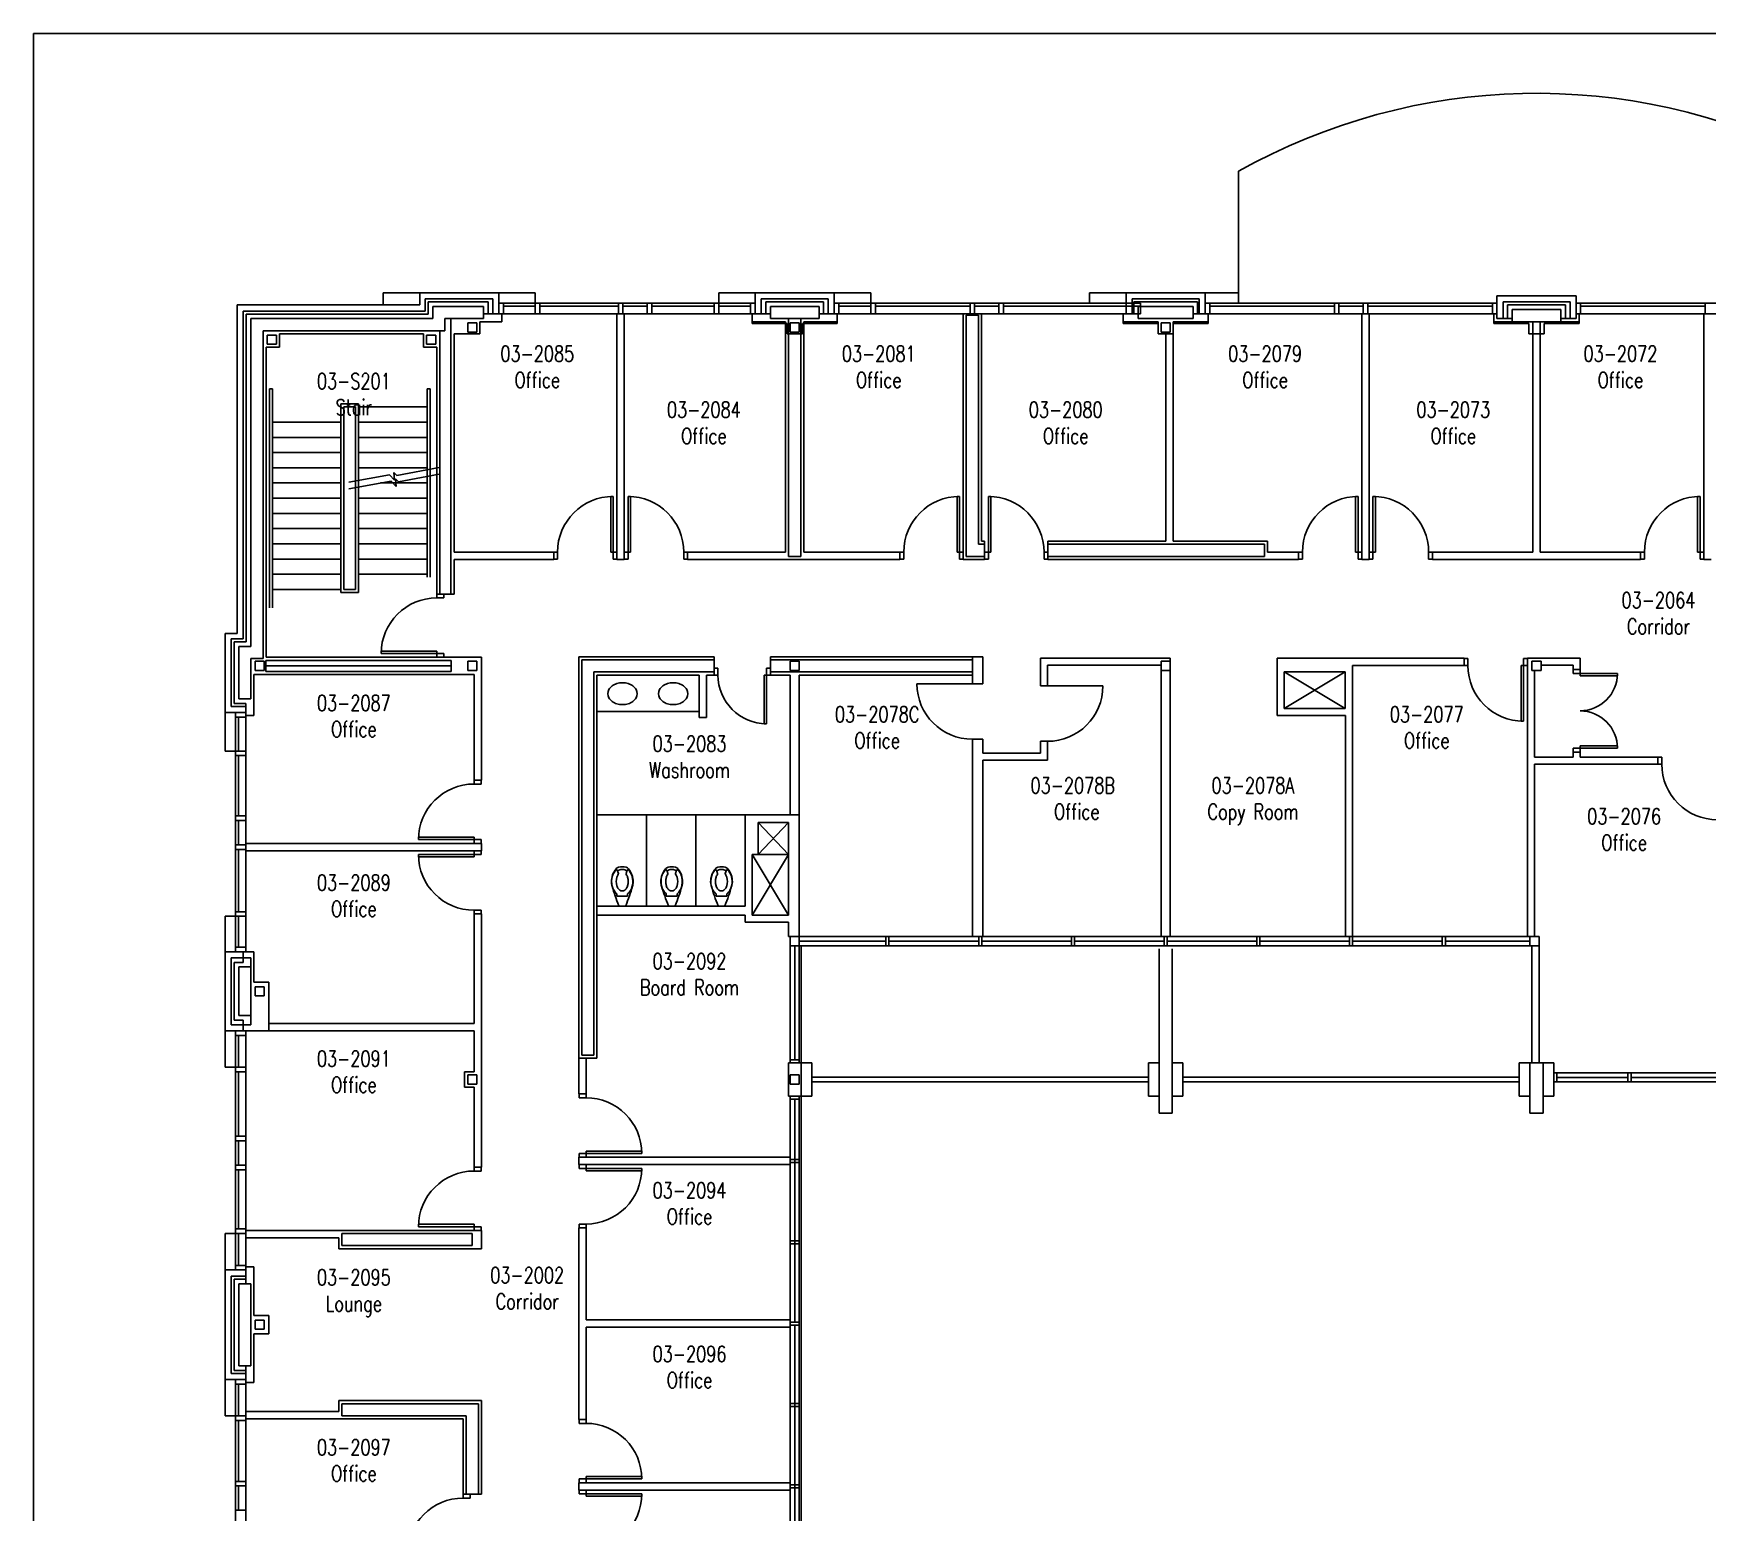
# Model space of a CAD drawing. Extents: x 11182 to 734459, y -1391328 to 152085.
# Drawn here: x 267104 to 294618, y 2922 to 27238 of the extents above; entities that cross this region are included whole.
import ezdxf
from ezdxf.enums import TextEntityAlignment as Align

# ---------------------------------------------------------------- set-up
doc = ezdxf.new("R2010")
doc.units = 0
doc.header["$LTSCALE"] = 500
doc.header["$MEASUREMENT"] = 0
doc.layers.add('0_Defpoints', color=106, linetype='CONTINUOUS', plot=False)
for name, color, linetype in [('0_room_data', 7, 'CONTINUOUS'), ('1_Wall_Exist', 251, 'CONTINUOUS'), ('3_Text', 7, 'CONTINUOUS')]:
    doc.layers.add(name, color=color, linetype=linetype)
doc.styles.add('1_200', font='simplex.shx', dxfattribs={"width": 0.75, "height": 460})

# ---------------------------------------------------------------- blocks, each defined once
blk = doc.blocks.new('room_data')
at = {"layer": '3_Text', "style": '1_200', "width": 0.75}
for tag, p in [('ROOMNUM', (0, 0)), ('ROOMUSE', (0, -575))]:
    blk.add_attdef(tag, text='', height=345, dxfattribs=at).set_placement(p, align=Align.MIDDLE_CENTER)

msp = doc.modelspace()

# ---------------------------------------------------------------- linework, layer by layer
at = {"layer": '0_Defpoints'}
msp.add_lwpolyline([(267104, 27238), (267104, -20624), (341074, -20624), (341074, 27238)], close=True, dxfattribs=at)
at = {"layer": '1_Wall_Exist'}
for p, q in [((286912, 22805), (286912, 24975)), ((275352, 22975), (272852, 22975)), ((272852, 22975), (272852, 22775)), ((273452, 22775), (273452, 22975)), ((273542, 22875), (274652, 22875)), ((273542, 22675), (273542, 22875)), ((274652, 22875), (274652, 22630)), ((274752, 22630), (274752, 22975)), ((275352, 22630), (275352, 22975)), ((280866, 22975), (278366, 22975)), ((278366, 22630), (278366, 22975)), ((278966, 22975), (278966, 22630)), ((279066, 22875), (280166, 22875)), ((279066, 22630), (279066, 22875)), ((280166, 22875), (280166, 22630)), ((280266, 22630), (280266, 22975)), ((280866, 22630), (280866, 22975)), ((286912, 22975), (284462, 22975)), ((284462, 22975), (284462, 22805)), ((285062, 22975), (285062, 22630)), ((285162, 22875), (286262, 22875)), ((285162, 22630), (285162, 22875)), ((286262, 22630), (286262, 22875)), ((286362, 22975), (286362, 22630)), ((292458, 22925), (291158, 22925)), ((291158, 22925), (291158, 22555)), ((292458, 22555), (292458, 22925)), ((270452, 17375), (270452, 22775)), ((273452, 22775), (270452, 22775)), ((270552, 17285), (270552, 22675)), ((273542, 22675), (270552, 22675)), ((270602, 17235), (270602, 22625)), ((273592, 22625), (270602, 22625)), ((273592, 22825), (274577, 22825)), ((273592, 22625), (273592, 22825)), ((273667, 22750), (274502, 22750)), ((273667, 22550), (273667, 22750)), ((274502, 22750), (274502, 22550)), ((274502, 22630), (279216, 22630)), ((274577, 22825), (274577, 22630)), ((278966, 22805), (274752, 22805)), ((274802, 22500), (274802, 22630)), ((274827, 22805), (274827, 22630)), ((274827, 22755), (275352, 22755)), ((275427, 22630), (275427, 22805)), ((275427, 22755), (276717, 22755)), ((276694, 22630), (276694, 18591)), ((276717, 22630), (276717, 22805)), ((276792, 22630), (276792, 22805)), ((276792, 22755), (277192, 22755)), ((276814, 22630), (276814, 18591)), ((277192, 22630), (277192, 22805)), ((277267, 22630), (277267, 22805)), ((277267, 22755), (278291, 22755)), ((278291, 22630), (278291, 22805)), ((278366, 22755), (278891, 22755)), ((278891, 22805), (278891, 22630)), ((278916, 22630), (278916, 22470)), ((279141, 22825), (280091, 22825)), ((279141, 22630), (279141, 22825)), ((279216, 22750), (280016, 22750)), ((279216, 22550), (279216, 22750)), ((280016, 22750), (280016, 22550)), ((280016, 22630), (285298, 22630)), ((280091, 22825), (280091, 22630)), ((285298, 22805), (280266, 22805)), ((280316, 22470), (280316, 22630)), ((280341, 22805), (280341, 22630)), ((280341, 22755), (280866, 22755)), ((280941, 22630), (280941, 22805)), ((280941, 22755), (282497, 22755)), ((282385, 18591), (282385, 22630)), ((282435, 18641), (282435, 22605)), ((282435, 22605), (282635, 22605)), ((282497, 22630), (282497, 22805)), ((282572, 22630), (282572, 22805)), ((282572, 22755), (282972, 22755)), ((282635, 18841), (282635, 22605)), ((282685, 18891), (282685, 22630)), ((282972, 22630), (282972, 22805)), ((283047, 22630), (283047, 22805)), ((283047, 22755), (285298, 22755)), ((285012, 22630), (285012, 22470)), ((285187, 22825), (286237, 22825)), ((285187, 22630), (285187, 22825)), ((285262, 22750), (286162, 22750)), ((285262, 22550), (285262, 22750)), ((285298, 22630), (285298, 22805)), ((286162, 22550), (286162, 22750)), ((291158, 22630), (286162, 22630)), ((286237, 22630), (286237, 22825)), ((291158, 22805), (286362, 22805)), ((286412, 22470), (286412, 22630)), ((286437, 22805), (286437, 22630)), ((286437, 22755), (288485, 22755)), ((288485, 22630), (288485, 22805)), ((288560, 22630), (288560, 22805)), ((288560, 22755), (288960, 22755)), ((288937, 18591), (288937, 22630)), ((288960, 22630), (288960, 22805)), ((289035, 22630), (289035, 22805)), ((289035, 22755), (291083, 22755)), ((289057, 18591), (289057, 22630)), ((291083, 22630), (291083, 22805)), ((291108, 22630), (291108, 22470)), ((291258, 22825), (292358, 22825)), ((291258, 22555), (291258, 22825)), ((291333, 22775), (292283, 22775)), ((291333, 22555), (291333, 22775)), ((291408, 22700), (292208, 22700)), ((291408, 22500), (291408, 22700)), ((292208, 22700), (292208, 22500)), ((292283, 22775), (292283, 22555)), ((292358, 22825), (292358, 22555)), ((297254, 22805), (292458, 22805)), ((297254, 22630), (292458, 22630)), ((292508, 22470), (292508, 22630)), ((292533, 22805), (292533, 22630)), ((292533, 22755), (294581, 22755)), ((294558, 18591), (294558, 22630)), ((294581, 22630), (294581, 22805)), ((270677, 17160), (270677, 22550)), ((273667, 22550), (270677, 22550)), ((270877, 16960), (270877, 22350)), ((273867, 22350), (270877, 22350)), ((271147, 22300), (273515, 22300)), ((271147, 22080), (271147, 22300)), ((273515, 22300), (273515, 22080)), ((273784, 22350), (273784, 18022)), ((273867, 22350), (273867, 22550)), ((273867, 22550), (274502, 22550)), ((273966, 22550), (273966, 18022)), ((274441, 22301), (274016, 22301)), ((274016, 22301), (274016, 18711)), ((274391, 22480), (274241, 22480)), ((274241, 22480), (274241, 22330)), ((274241, 22330), (274391, 22330)), ((274391, 22330), (274391, 22480)), ((274441, 22500), (274441, 22301)), ((274441, 22500), (274802, 22500)), ((278916, 22500), (279466, 22500)), ((278916, 22470), (279491, 22470)), ((279216, 22550), (280016, 22550)), ((279466, 18711), (279466, 22500)), ((279491, 22470), (279491, 22301)), ((279491, 22301), (279741, 22301)), ((279516, 18641), (279516, 22550)), ((279691, 22480), (279541, 22480)), ((279541, 22480), (279541, 22330)), ((279541, 22330), (279691, 22330)), ((279691, 22330), (279691, 22480)), ((279716, 18641), (279716, 22550)), ((279741, 22301), (279741, 22470)), ((279741, 22470), (280316, 22470)), ((279766, 18711), (279766, 22500)), ((279766, 22500), (280316, 22500)), ((285012, 22500), (285587, 22500)), ((285012, 22470), (285587, 22470)), ((285262, 22550), (286162, 22550)), ((285587, 22500), (285587, 22301)), ((285587, 22301), (285837, 22301)), ((285787, 22480), (285637, 22480)), ((285637, 22480), (285637, 22330)), ((285637, 22330), (285787, 22330)), ((285717, 18891), (285717, 22301)), ((285787, 22330), (285787, 22480)), ((285837, 18891), (285837, 22500)), ((285837, 22500), (286412, 22500)), ((285837, 22470), (286412, 22470)), ((291108, 22500), (292508, 22500)), ((291108, 22470), (291683, 22470)), ((291158, 22555), (291408, 22555)), ((291683, 22470), (291683, 22301)), ((291683, 22301), (291933, 22301)), ((291748, 18711), (291748, 22500)), ((291868, 18711), (291868, 22500)), ((291933, 22301), (291933, 22470)), ((291933, 22470), (292508, 22470)), ((292208, 22555), (292458, 22555)), ((270927, 16982), (270927, 22080)), ((271147, 22080), (270927, 22080)), ((271097, 22280), (270947, 22280)), ((270947, 22130), (270947, 22280)), ((271097, 22130), (270947, 22130)), ((271097, 22130), (271097, 22280)), ((273734, 22080), (273515, 22080)), ((273715, 22280), (273565, 22280)), ((273565, 22130), (273565, 22280)), ((273715, 22130), (273565, 22130)), ((273715, 22130), (273715, 22280)), ((273734, 17959), (273734, 22080)), ((270981, 17798), (270981, 21398)), ((271031, 21398), (270981, 21398)), ((271031, 17798), (271031, 21398)), ((273574, 18298), (273574, 21398)), ((273574, 21398), (273624, 21398)), ((273624, 18298), (273624, 21398)), ((272156, 18048), (272156, 21148)), ((272448, 21148), (272156, 21148)), ((272206, 18098), (272206, 21098)), ((272398, 21098), (272206, 21098)), ((272398, 18098), (272398, 21098)), ((272448, 18048), (272448, 21148)), ((272448, 21098), (273574, 21098)), ((272156, 20848), (271031, 20848)), ((272448, 20848), (273574, 20848)), ((272156, 20598), (271031, 20598)), ((272448, 20598), (273574, 20598)), ((272156, 20348), (271031, 20348)), ((272156, 20098), (271031, 20098)), ((273574, 20348), (272448, 20348)), ((273574, 20098), (272448, 20098)), ((273771, 20100), (273076, 19971)), ((272156, 19848), (271031, 19848)), ((272954, 19984), (272288, 19860)), ((272982, 19880), (272288, 19751)), ((273574, 19848), (272810, 19848)), ((272954, 19984), (273038, 19893)), ((272982, 19880), (273066, 19789)), ((273038, 19893), (273026, 20023)), ((273026, 20023), (273076, 19971)), ((273054, 19919), (273104, 19867)), ((273066, 19789), (273054, 19919)), ((273771, 19991), (273104, 19867)), ((272156, 19598), (271031, 19598)), ((273574, 19598), (272448, 19598)), ((276592, 19626), (276592, 18711)), ((276632, 19626), (276592, 19626)), ((276632, 19626), (276632, 18596)), ((276877, 19626), (276917, 19626)), ((276877, 19626), (276877, 18596)), ((276917, 19626), (276917, 18711)), ((282283, 19626), (282283, 18711)), ((282323, 19626), (282283, 19626)), ((282323, 19626), (282323, 18596)), ((282798, 19626), (282838, 19626)), ((282798, 19626), (282798, 18596)), ((282838, 19626), (282838, 18711)), ((288835, 19626), (288835, 18711)), ((288875, 19626), (288835, 19626)), ((288875, 19626), (288875, 18596)), ((289120, 19626), (289160, 19626)), ((289120, 19626), (289120, 18596)), ((289160, 19626), (289160, 18711)), ((294456, 19626), (294456, 18711)), ((294496, 19626), (294456, 19626)), ((294496, 19626), (294496, 18596)), ((272156, 19348), (271031, 19348)), ((273574, 19348), (272448, 19348)), ((272156, 19098), (271031, 19098)), ((273574, 19098), (272448, 19098)), ((272156, 18848), (271031, 18848)), ((273574, 18848), (272448, 18848)), ((275717, 18711), (274016, 18711)), ((275654, 18711), (275654, 18596)), ((275717, 18596), (275717, 18711)), ((276592, 18711), (276694, 18711)), ((276814, 18711), (276917, 18711)), ((277792, 18711), (279466, 18711)), ((277792, 18596), (277792, 18711)), ((277854, 18711), (277854, 18591)), ((281408, 18711), (279766, 18711)), ((281345, 18711), (281345, 18591)), ((281408, 18596), (281408, 18711)), ((282283, 18711), (282385, 18711)), ((282735, 18841), (282635, 18841)), ((282735, 18891), (282685, 18891)), ((282735, 18891), (282735, 18591)), ((282735, 18711), (282838, 18711)), ((283713, 18711), (283775, 18711)), ((283713, 18596), (283713, 18711)), ((285717, 18891), (283775, 18891)), ((283775, 18891), (283775, 18591)), ((287335, 18841), (283775, 18841)), ((287385, 18891), (285837, 18891)), ((287335, 18841), (287335, 18641)), ((287385, 18891), (287385, 18711)), ((287960, 18711), (287385, 18711)), ((287897, 18711), (287897, 18591)), ((287960, 18596), (287960, 18711)), ((288835, 18711), (288937, 18711)), ((289057, 18711), (289160, 18711)), ((290035, 18711), (291748, 18711)), ((290035, 18596), (290035, 18711)), ((290097, 18711), (290097, 18591)), ((293581, 18711), (291868, 18711)), ((293518, 18711), (293518, 18591)), ((293581, 18596), (293581, 18711)), ((294456, 18711), (294558, 18711)), ((272156, 18598), (271031, 18598)), ((273574, 18598), (272448, 18598)), ((275654, 18591), (274016, 18591)), ((274016, 18591), (274016, 18022)), ((275654, 18596), (275717, 18596)), ((276632, 18596), (276694, 18596)), ((276814, 18591), (276694, 18591)), ((276877, 18596), (276814, 18596)), ((277854, 18596), (277792, 18596)), ((281345, 18591), (277854, 18591)), ((279716, 18641), (279516, 18641)), ((281345, 18596), (281408, 18596)), ((282323, 18596), (282385, 18596)), ((282735, 18591), (282385, 18591)), ((282735, 18641), (282435, 18641)), ((282798, 18596), (282735, 18596)), ((283775, 18596), (283713, 18596)), ((287335, 18641), (283775, 18641)), ((287897, 18591), (283775, 18591)), ((287897, 18596), (287960, 18596)), ((288875, 18596), (288937, 18596)), ((289057, 18591), (288937, 18591)), ((289120, 18596), (289057, 18596)), ((290097, 18596), (290035, 18596)), ((293518, 18591), (290097, 18591)), ((293518, 18596), (293581, 18596)), ((294496, 18596), (294558, 18596)), ((294678, 18591), (294558, 18591)), ((272156, 18348), (271031, 18348)), ((273574, 18348), (272448, 18348)), ((272156, 18098), (271031, 18098)), ((272448, 18048), (272156, 18048)), ((272398, 18098), (272206, 18098)), ((274016, 18022), (273734, 18022)), ((273849, 17959), (273734, 17959)), ((273849, 18022), (273849, 17959)), ((270252, 17375), (270252, 15441)), ((270252, 17375), (270452, 17375)), ((270352, 17285), (270352, 16175)), ((270352, 17285), (270552, 17285)), ((270402, 17235), (270402, 16225)), ((270402, 17235), (270602, 17235)), ((270477, 17160), (270477, 16300)), ((270477, 17160), (270677, 17160)), ((272819, 17044), (272819, 17084)), ((272819, 17084), (273734, 17084)), ((273734, 16982), (273734, 17084)), ((270677, 16960), (270677, 16300)), ((270677, 16960), (270877, 16960)), ((270747, 16766), (270747, 16916)), ((270897, 16916), (270747, 16916)), ((270897, 16766), (270897, 16916)), ((270897, 16841), (273967, 16841)), ((270921, 16932), (270921, 16750)), ((270921, 16932), (273967, 16932)), ((270927, 16982), (274466, 16982)), ((273849, 17044), (272819, 17044)), ((273849, 17044), (273849, 16982)), ((273967, 16932), (273967, 16750)), ((274391, 16916), (274241, 16916)), ((274241, 16766), (274241, 16916)), ((274391, 16766), (274391, 16916)), ((274466, 14962), (274466, 16982)), ((276066, 9803), (276066, 16991)), ((278291, 16991), (276066, 16991)), ((276116, 10441), (276116, 16941)), ((278291, 16941), (276116, 16941)), ((278291, 16991), (278291, 16691)), ((278353, 16806), (278291, 16806)), ((278353, 16691), (278353, 16806)), ((279153, 16806), (279153, 15891)), ((279216, 16806), (279153, 16806)), ((279216, 16991), (279216, 16691)), ((282705, 16991), (279216, 16991)), ((282535, 16941), (279216, 16941)), ((279691, 16916), (279541, 16916)), ((279541, 16766), (279541, 16916)), ((279691, 16766), (279691, 16916)), ((282535, 16991), (282535, 16546)), ((282705, 16546), (282705, 16991)), ((285787, 16966), (283655, 16966)), ((283655, 16966), (283655, 16511)), ((285637, 16851), (283770, 16851)), ((283770, 16851), (283770, 16511)), ((285787, 16916), (285637, 16916)), ((285637, 16916), (285637, 12391)), ((285787, 16966), (285787, 12391)), ((287545, 16966), (290618, 16966)), ((287545, 16966), (287545, 16026)), ((288785, 12241), (288785, 16846)), ((288785, 16846), (290680, 16846)), ((290618, 16846), (290618, 16966)), ((290618, 16961), (290680, 16961)), ((290680, 16961), (290680, 16846)), ((291555, 16846), (291658, 16846)), ((291555, 15931), (291555, 16846)), ((291595, 16961), (291595, 15931)), ((291595, 16961), (291658, 16961)), ((291658, 16966), (291658, 12391)), ((292523, 16966), (291658, 16966)), ((291883, 16916), (291733, 16916)), ((291733, 16916), (291733, 16766)), ((291883, 16916), (291883, 16766)), ((292408, 16851), (291883, 16851)), ((292408, 16717), (292408, 16851)), ((292523, 16677), (292523, 16966)), ((274346, 16700), (270727, 16700)), ((270727, 16700), (270727, 16025)), ((270897, 16766), (270747, 16766)), ((273967, 16750), (270921, 16750)), ((274391, 16766), (274241, 16766)), ((274346, 14899), (274346, 16700)), ((276316, 10441), (276316, 16741)), ((278291, 16741), (276316, 16741)), ((276366, 16691), (276366, 10391)), ((278046, 16691), (276366, 16691)), ((278046, 15991), (278046, 16691)), ((278166, 15991), (278166, 16691)), ((278353, 16691), (278166, 16691)), ((279113, 16691), (279541, 16691)), ((279113, 15891), (279113, 16691)), ((282535, 16741), (279216, 16741)), ((279691, 16766), (279541, 16766)), ((279541, 16691), (279541, 14391)), ((279691, 10316), (279691, 16691)), ((282535, 16691), (279691, 16691)), ((282705, 16546), (281625, 16546)), ((284680, 16511), (283655, 16511)), ((285787, 16766), (285637, 16766)), ((287660, 16741), (288660, 16141)), ((287660, 16141), (288660, 16741)), ((287660, 16141), (287660, 16741)), ((288660, 16741), (287660, 16741)), ((288660, 16741), (288660, 16141)), ((291883, 16766), (291733, 16766)), ((291773, 15341), (291773, 16766)), ((292408, 16779), (292523, 16779)), ((293138, 16717), (292408, 16717)), ((293138, 16677), (292523, 16677)), ((293138, 16717), (293138, 16677)), ((270677, 16300), (270477, 16300)), ((270597, 16075), (270252, 16075)), ((270597, 16175), (270352, 16175)), ((270597, 16225), (270402, 16225)), ((270422, 16075), (270422, 12142)), ((270422, 16000), (270597, 16000)), ((270472, 16000), (270472, 15441)), ((270597, 16225), (270597, 12142)), ((270727, 16025), (270597, 16025)), ((276366, 16091), (278046, 16091)), ((278166, 15991), (278046, 15991)), ((287545, 16026), (288670, 16026)), ((288660, 16141), (287660, 16141)), ((288670, 12391), (288670, 16026)), ((279113, 15891), (279153, 15891)), ((291595, 15931), (291555, 15931)), ((270597, 15441), (270252, 15441)), ((282535, 15636), (282535, 12391)), ((282535, 15636), (282705, 15636)), ((282705, 15406), (282705, 15636)), ((283770, 15601), (283655, 15601)), ((283655, 15601), (283655, 15406)), ((283770, 15601), (283770, 15291)), ((292408, 15341), (292408, 15487)), ((293138, 15487), (292408, 15487)), ((292408, 15424), (292523, 15424)), ((293138, 15527), (292523, 15527)), ((292523, 15341), (292523, 15527)), ((293138, 15487), (293138, 15527)), ((270597, 15366), (270422, 15366)), ((270472, 15366), (270472, 14374)), ((283655, 15406), (282705, 15406)), ((283770, 15291), (282705, 15291)), ((282705, 15291), (282705, 12391)), ((291773, 15341), (292408, 15341)), ((291773, 15226), (293866, 15226)), ((291773, 12391), (291773, 15226)), ((292523, 15341), (293866, 15341)), ((293804, 15226), (293804, 15341)), ((293866, 15341), (293866, 15226)), ((274346, 14962), (274466, 14962)), ((274461, 14899), (274346, 14899)), ((274461, 14962), (274461, 14899)), ((270597, 14374), (270422, 14374)), ((276366, 14391), (279691, 14391)), ((277179, 12891), (277179, 14391)), ((277990, 12891), (277990, 14391)), ((278801, 12891), (278801, 14391)), ((270597, 14299), (270422, 14299)), ((270472, 14299), (270472, 13899)), ((279516, 14266), (279016, 13741)), ((279016, 14266), (279516, 13741)), ((279016, 13741), (279016, 14266)), ((279516, 14266), (279016, 14266)), ((279516, 14266), (279516, 12741)), ((270597, 13899), (270422, 13899)), ((270597, 13824), (270422, 13824)), ((270472, 13824), (270472, 12799)), ((270597, 13922), (274466, 13922)), ((270597, 13802), (274466, 13802)), ((273431, 13984), (273431, 14024)), ((273431, 14024), (274346, 14024)), ((274461, 13984), (273431, 13984)), ((274346, 13922), (274346, 14024)), ((274346, 13699), (274346, 13802)), ((274461, 13984), (274461, 13922)), ((274461, 13739), (274461, 13802)), ((274466, 13802), (274466, 13922)), ((274461, 13739), (273431, 13739)), ((273431, 13739), (273431, 13699)), ((273431, 13699), (274346, 13699)), ((276862, 13482, -51), (276843, 13426, -51)), ((276883, 13487, -51), (276891, 13480, -51)), ((277675, 13482, -51), (277656, 13426, -51)), ((277696, 13487, -51), (277704, 13480, -51)), ((278493, 13482, -51), (278474, 13426, -51)), ((278514, 13487, -51), (278522, 13480, -51)), ((278916, 12741), (278916, 13741)), ((278916, 12741), (279516, 13741)), ((278916, 13741), (279516, 12741)), ((278916, 13741), (279516, 13741)), ((276718, 13426, -51), (276699, 13482, -51)), ((277531, 13426, -51), (277512, 13482, -51)), ((278348, 13426, -51), (278330, 13482, -51)), ((276692, 13095, -51), (276692, 13055, -51)), ((276692, 13055, -51), (276869, 13055, -51)), ((276869, 13055, -51), (276869, 13095, -51)), ((277505, 13095, -51), (277505, 13055, -51)), ((277505, 13055, -51), (277682, 13055, -51)), ((277682, 13055, -51), (277682, 13095, -51)), ((278322, 13095, -51), (278322, 13055, -51)), ((278322, 13055, -51), (278500, 13055, -51)), ((278500, 13055, -51), (278500, 13095, -51)), ((270252, 12724), (270252, 10242)), ((270597, 12724), (270252, 12724)), ((270597, 12799), (270422, 12799)), ((270472, 12724), (270472, 12217)), ((274346, 10962), (274346, 12824)), ((274461, 12824), (274346, 12824)), ((274346, 12762), (274466, 12762)), ((274461, 12762), (274461, 12824)), ((274466, 8599), (274466, 12762)), ((278801, 12891), (276366, 12891)), ((276366, 12741), (278801, 12741)), ((276737, 12891), (276826, 12891)), ((277550, 12891), (277639, 12891)), ((278368, 12891), (278457, 12891)), ((278801, 12626), (278801, 12741)), ((279516, 12741), (278916, 12741)), ((279516, 12626), (278801, 12626)), ((279516, 12626), (279516, 12391)), ((279516, 12391), (282688, 12391)), ((279541, 10316), (279541, 12391)), ((281115, 12241), (281115, 12391)), ((281165, 12241), (281165, 12391)), ((282639, 12241), (282639, 12391)), ((282689, 12391), (288784, 12391)), ((282689, 12241), (282689, 12391)), ((284163, 12241), (284163, 12391)), ((284213, 12241), (284213, 12391)), ((285687, 12241), (285687, 12391)), ((285737, 12241), (285737, 12391)), ((287211, 12241), (287211, 12391)), ((287261, 12241), (287261, 12391)), ((288735, 12241), (288735, 12391)), ((288785, 12391), (291850, 12391)), ((290259, 12241), (290259, 12391)), ((290309, 12241), (290309, 12391)), ((291700, 12241), (291700, 12391)), ((291850, 12391), (291850, 10316)), ((270727, 12142), (270252, 12142)), ((270422, 12217), (270597, 12217)), ((270552, 11967), (270552, 12142)), ((270727, 12142), (270727, 11642)), ((279541, 12241), (291850, 12241)), ((279616, 10366), (279616, 12241)), ((279691, 12316), (281115, 12316)), ((279723, 12241), (279723, -187)), ((281165, 12316), (282639, 12316)), ((282689, 12316), (284163, 12316)), ((284213, 12316), (285687, 12316)), ((285604, 9489), (285604, 12187)), ((285737, 12316), (287211, 12316)), ((285819, 12187), (285819, 9489)), ((287261, 12316), (288735, 12316)), ((288785, 12316), (290259, 12316)), ((290309, 12316), (291700, 12316)), ((291730, 12241), (291730, 10316)), ((270352, 10942), (270352, 12042)), ((270352, 12042), (270677, 12042)), ((270402, 11017), (270402, 11967)), ((270402, 11967), (270552, 11967)), ((270477, 11092), (270477, 11892)), ((270477, 11892), (270677, 11892)), ((270677, 12042), (270677, 10942)), ((270727, 11642), (270972, 11642)), ((270897, 11567), (270747, 11567)), ((270747, 11567), (270747, 11417)), ((270897, 11417), (270897, 11567)), ((270972, 11642), (270972, 10842)), ((270747, 11417), (270897, 11417)), ((270552, 11017), (270402, 11017)), ((270677, 11092), (270477, 11092)), ((270552, 10842), (270552, 11017)), ((270252, 10842), (274346, 10842)), ((270677, 10942), (270352, 10942)), ((270422, 10842), (270422, 6909)), ((270422, 10767), (270597, 10767)), ((270472, 10242), (270472, 10767)), ((270597, 10842), (270597, 6684)), ((274346, 10962), (270972, 10962)), ((274346, 10166), (274346, 10842)), ((270597, 10242), (270252, 10242)), ((276366, 10391), (276066, 10391)), ((276316, 10441), (276116, 10441)), ((276186, 9740), (276186, 10391)), ((279516, 9766), (279516, 10316)), ((279898, 10316), (279516, 10316)), ((279691, 10366), (279541, 10366)), ((279898, 9766), (279898, 10316)), ((285604, 10316), (285429, 10316)), ((285429, 10316), (285429, 9766)), ((285994, 10316), (285819, 10316)), ((285994, 9766), (285994, 10316)), ((292090, 10316), (291525, 10316)), ((291525, 10316), (291525, 9766)), ((291700, 9489), (291700, 10316)), ((291915, 10316), (291915, 9489)), ((292090, 9766), (292090, 10316)), ((270597, 10167), (270422, 10167)), ((270472, 9108), (270472, 10167)), ((274191, 9916), (274191, 10166)), ((274346, 10166), (274191, 10166)), ((274346, 9916), (274191, 9916)), ((274241, 9966), (274241, 10116)), ((274391, 10116), (274241, 10116)), ((274391, 9966), (274241, 9966)), ((274346, 8536), (274346, 9916)), ((274391, 9966), (274391, 10116)), ((279541, 9966), (279541, 10116)), ((279691, 10116), (279541, 10116)), ((279691, 9966), (279541, 9966)), ((279691, 9966), (279691, 10116)), ((279898, 10081), (285429, 10081)), ((279898, 10001), (285429, 10001)), ((285994, 10081), (291525, 10081)), ((285994, 10001), (291525, 10001)), ((292090, 10151), (293307, 10151)), ((292090, 10001), (293307, 10001)), ((292140, 10001), (292140, 10151)), ((292140, 10076), (293307, 10076)), ((293311, 10151), (294880, 10151)), ((293311, 10001), (293311, 10151)), ((293311, 10001), (297625, 10001)), ((293357, 10076), (294831, 10076)), ((293361, 10001), (293361, 10151)), ((276066, 9803), (276186, 9803)), ((276071, 9803), (276071, 9740)), ((276071, 9740), (276186, 9740)), ((279898, 9766), (279516, 9766)), ((279541, 9766), (279541, 2288)), ((279691, 9716), (279541, 9716)), ((279616, 9716), (279616, 6052)), ((279691, 9766), (279691, 2288)), ((285429, 9766), (285604, 9766)), ((285819, 9766), (285994, 9766)), ((291525, 9766), (291700, 9766)), ((291915, 9766), (292090, 9766)), ((285819, 9489), (285604, 9489)), ((291915, 9489), (291700, 9489)), ((270597, 9108), (270422, 9108)), ((270597, 9033), (270422, 9033)), ((270472, 8633), (270472, 9033)), ((277101, 8825), (276071, 8825)), ((276071, 8825), (276071, 8763)), ((277101, 8865), (276186, 8865)), ((276186, 8763), (276186, 8865)), ((277101, 8825), (277101, 8865)), ((270597, 8633), (270422, 8633)), ((270597, 8558), (270422, 8558)), ((270472, 7601), (270472, 8558)), ((274466, 8599), (274346, 8599)), ((274461, 8536), (274346, 8536)), ((274461, 8599), (274461, 8536)), ((276066, 8763), (279541, 8763)), ((276066, 8643), (276066, 8763)), ((276066, 8643), (279541, 8643)), ((276071, 8580), (276071, 8643)), ((277101, 8580), (276071, 8580)), ((276186, 8540), (276186, 8643)), ((277101, 8540), (276186, 8540)), ((277101, 8580), (277101, 8540)), ((279691, 8728), (279541, 8728)), ((279691, 8678), (279541, 8678)), ((270252, 4509), (270252, 7509)), ((270597, 7509), (270252, 7509)), ((270597, 7584), (270422, 7584)), ((270472, 6984), (270472, 7509)), ((274466, 7559), (270597, 7559)), ((270597, 7439), (272122, 7439)), ((272122, 7439), (272122, 7259)), ((274316, 7509), (272172, 7509)), ((272172, 7309), (272172, 7509)), ((273431, 7621), (273431, 7661)), ((273431, 7661), (274346, 7661)), ((274461, 7621), (273431, 7621)), ((274316, 7309), (274316, 7509)), ((274346, 7559), (274346, 7661)), ((274461, 7621), (274461, 7559)), ((274466, 7259), (274466, 7559)), ((276066, 4451), (276066, 7603)), ((276186, 7603), (276066, 7603)), ((276071, 7603), (276071, 7665)), ((276071, 7665), (276186, 7665)), ((276186, 6087), (276186, 7665)), ((274466, 7259), (272122, 7259)), ((274316, 7309), (272172, 7309)), ((279691, 7390), (279541, 7390)), ((279691, 7340), (279541, 7340)), ((270597, 6909), (270252, 6909)), ((270422, 6984), (270597, 6984)), ((270727, 6959), (270597, 6959)), ((270727, 6959), (270727, 6159)), ((270352, 6809), (270352, 5209)), ((270597, 6809), (270352, 6809)), ((270402, 6759), (270402, 5259)), ((270597, 6759), (270402, 6759)), ((270477, 6684), (270477, 5334)), ((270677, 6684), (270477, 6684)), ((270677, 6684), (270677, 5334)), ((270727, 6159), (270972, 6159)), ((270897, 6084), (270747, 6084)), ((270747, 5934), (270747, 6084)), ((270897, 5934), (270897, 6084)), ((270972, 5859), (270972, 6159)), ((276186, 6087), (279541, 6087)), ((270727, 5859), (270727, 5059)), ((270972, 5859), (270727, 5859)), ((270897, 5934), (270747, 5934)), ((276186, 5967), (279541, 5967)), ((276186, 4388), (276186, 5967)), ((279691, 6052), (279541, 6052)), ((279691, 6002), (279541, 6002)), ((279616, 6002), (279616, 2338)), ((270597, 5259), (270402, 5259)), ((270677, 5334), (270477, 5334)), ((270597, 1176), (270597, 5334)), ((270597, 5109), (270252, 5109)), ((270597, 5209), (270352, 5209)), ((270422, 5109), (270422, 1176)), ((270422, 5034), (270597, 5034)), ((270472, 5034), (270472, 4509)), ((270727, 5059), (270597, 5059)), ((272122, 4761), (274466, 4761)), ((272122, 4761), (272122, 4581)), ((274416, 4711), (272172, 4711)), ((272172, 4711), (272172, 4511)), ((274416, 3222), (274416, 4711)), ((274466, 3222), (274466, 4761)), ((279691, 4714), (279541, 4714)), ((270597, 4509), (270252, 4509)), ((270597, 4434), (270422, 4434)), ((270472, 4434), (270472, 3434)), ((272122, 4581), (270597, 4581)), ((274166, 4461), (270597, 4461)), ((274216, 4511), (272172, 4511)), ((274166, 3159), (274166, 4461)), ((274216, 3222), (274216, 4511)), ((276066, 4451), (276186, 4451)), ((276071, 4451), (276071, 4388)), ((279691, 4664), (279541, 4664)), ((276071, 4388), (276186, 4388)), ((270597, 3434), (270422, 3434)), ((270597, 3359), (270422, 3359)), ((270472, 3359), (270472, 2959)), ((276066, 3411), (279541, 3411)), ((276066, 3291), (276066, 3411)), ((277101, 3473), (276071, 3473)), ((276071, 3473), (276071, 3411)), ((277101, 3513), (276186, 3513)), ((276186, 3411), (276186, 3513)), ((277101, 3473), (277101, 3513)), ((279691, 3376), (279541, 3376)), ((279691, 3326), (279541, 3326)), ((274166, 3222), (274466, 3222)), ((274281, 3159), (274166, 3159)), ((274281, 3222), (274281, 3159)), ((276066, 3291), (279541, 3291)), ((276071, 3228), (276071, 3291)), ((277101, 3228), (276071, 3228)), ((276186, 3188), (276186, 3291)), ((277101, 3188), (276186, 3188)), ((277101, 3228), (277101, 3188)), ((270597, 2959), (270422, 2959))]:
    msp.add_line(p, q, dxfattribs=at)
for centre, radius, start, end in [((291808, 16255), 10000, 63.3227, 119.3143), ((276632, 18711), 915, 90, 180), ((276877, 18711), 915, 0, 90), ((282323, 18711), 915, 90, 180), ((282798, 18711), 915, 0, 90), ((288875, 18711), 915, 90, 180), ((289120, 18711), 915, 0, 90), ((294496, 18711), 915, 90, 180), ((273734, 17044), 915, 90, 180), ((291595, 16846), 915, 180, 270), ((276732, 16357), 193, 126.9456, 151.1555), ((276764, 16314), 246, 107.3026, 126.9456), ((276785, 16247), 317, 72.6974, 107.3026), ((276806, 16314), 246, 53.0544, 72.6974), ((276838, 16357), 193, 28.8445, 53.0544), ((277565, 16357), 193, 126.9456, 151.1555), ((277597, 16314), 246, 107.3026, 126.9456), ((277618, 16247), 317, 72.6974, 107.3026), ((277639, 16314), 246, 53.0544, 72.6974), ((277671, 16357), 193, 28.8445, 53.0544), ((279153, 16691), 800, 180, 270), ((282535, 16546), 910, 180, 270), ((283770, 16511), 910, 270, 0), ((292523, 16717), 615, 270, 0), ((276682, 16384), 137, 151.1555, 208.8445), ((276732, 16411), 193, 208.8445, 233.0544), ((276764, 16453), 246, 233.0544, 252.6974), ((276806, 16453), 246, 287.3026, 306.9456), ((276838, 16411), 193, 306.9456, 331.1555), ((276887, 16384), 137, 331.1555, 28.8445), ((277515, 16384), 137, 151.1555, 208.8445), ((277565, 16411), 193, 208.8445, 233.0544), ((277597, 16453), 246, 233.0544, 252.6974), ((277639, 16453), 246, 287.3026, 306.9456), ((277671, 16411), 193, 306.9456, 331.1555), ((277720, 16384), 137, 331.1555, 28.8445), ((276785, 16521), 317, 252.6974, 287.3026), ((277618, 16521), 317, 252.6974, 287.3026), ((292523, 15487), 615, 0, 90), ((294781, 15226), 915, 180, 270), ((274346, 13984), 915, 90, 180), ((274346, 13739), 915, 180, 270), ((276949, 13288, -51), 346, 141.0384, 179.714), ((276808, 13350, -51), 189, 133.4258, 143.3275), ((276687, 13478, -51), 12.7, 18.2438, 133.4259), ((276740, 13457, -51), 76.2, 104.5472, 141.0384), ((276766, 13416, -51), 76.8, 98.0949, 142.0098), ((276781, 13298, -51), 240, 75.0233, 104.5472), ((276781, 13298, -51), 196, 81.9051, 97.6314), ((276798, 13416, -51), 76.8, 39.952, 81.9051), ((276823, 13456, -51), 76.8, 38.8538, 75.0233), ((276874, 13478, -51), 12.7, 44.3279, 161.7562), ((276614, 13288, -51), 346, 0.3276, 38.8538), ((277762, 13288, -51), 346, 141.0384, 179.714), ((277621, 13350, -51), 189, 133.4258, 143.3275), ((277500, 13478, -51), 12.7, 18.2438, 133.4259), ((277553, 13457, -51), 76.2, 104.5472, 141.0384), ((277579, 13416, -51), 76.8, 98.0949, 142.0098), ((277594, 13298, -51), 240, 75.0233, 104.5472), ((277594, 13298, -51), 196, 81.9051, 97.6314), ((277611, 13416, -51), 76.8, 39.952, 81.9051), ((277636, 13456, -51), 76.8, 38.8538, 75.0233), ((277687, 13478, -51), 12.7, 44.3279, 161.7562), ((277427, 13288, -51), 346, 0.3276, 38.8538), ((278580, 13288, -51), 346, 141.0384, 179.714), ((278439, 13350, -51), 189, 133.4258, 143.3275), ((278318, 13478, -51), 12.7, 18.2438, 133.4259), ((278370, 13457, -51), 76.2, 104.5472, 141.0384), ((278396, 13416, -51), 76.8, 98.0949, 142.0098), ((278412, 13298, -51), 240, 75.0233, 104.5472), ((278412, 13298, -51), 196, 81.9051, 97.6314), ((278428, 13416, -51), 76.8, 39.952, 81.9051), ((278454, 13456, -51), 76.8, 38.8538, 75.0233), ((278505, 13478, -51), 12.7, 44.3279, 161.7562), ((278245, 13288, -51), 346, 0.3276, 38.8538), ((276889, 13298, -51), 286, 181.6511, 195.5414), ((276920, 13296, -51), 314, 162.8584, 194.8057), ((279479, 14031, -51), 2977, 195.7851, 202.3586), ((276852, 13317, -51), 243, 143.3275, 162.8584), ((276920, 13296, -51), 238, 162.8584, 197.1548), ((276852, 13317, -51), 167, 144.4829, 162.8583), ((276852, 13275, -51), 167, 197.1417, 216.6725), ((276706, 13422, -51), 12.7, 324.4828, 18.2438), ((274084, 14029, -51), 2977, 337.6824, 344.2565), ((276855, 13422, -51), 12.7, 161.7562, 215.5172), ((276710, 13275, -51), 167, 323.3275, 342.8583), ((276710, 13317, -51), 167, 17.1417, 35.5171), ((276641, 13296, -51), 238, 342.8584, 17.1208), ((276733, 13345, -51), 208, 32.7685, 40.2527), ((276655, 13295, -51), 300, 14.929, 32.7685), ((276641, 13296, -51), 314, 342.8584, 8.2651), ((276532, 13262, -51), 428, 10.6655, 14.9289), ((276674, 13298, -51), 286, 344.5002, 358.3906), ((277702, 13298, -51), 286, 181.6511, 195.5414), ((277733, 13296, -51), 314, 162.8584, 194.8057), ((280292, 14031, -51), 2977, 195.7851, 202.3586), ((277665, 13317, -51), 243, 143.3275, 162.8584), ((277733, 13296, -51), 238, 162.8584, 197.1548), ((277665, 13317, -51), 167, 144.4829, 162.8583), ((277665, 13275, -51), 167, 197.1417, 216.6725), ((277519, 13422, -51), 12.7, 324.4828, 18.2438), ((274897, 14029, -51), 2977, 337.6824, 344.2565), ((277668, 13422, -51), 12.7, 161.7562, 215.5172), ((277523, 13275, -51), 167, 323.3275, 342.8583), ((277523, 13317, -51), 167, 17.1417, 35.5171), ((277454, 13296, -51), 238, 342.8584, 17.1208), ((277546, 13345, -51), 208, 32.7685, 40.2527), ((277468, 13295, -51), 300, 14.929, 32.7685), ((277454, 13296, -51), 314, 342.8584, 8.2651), ((277345, 13262, -51), 428, 10.6655, 14.9289), ((277487, 13298, -51), 286, 344.5002, 358.3906), ((278520, 13298, -51), 286, 181.6511, 195.5414), ((278551, 13296, -51), 314, 162.8584, 194.8057), ((281110, 14031, -51), 2977, 195.7851, 202.3586), ((278482, 13317, -51), 243, 143.3275, 162.8584), ((278551, 13296, -51), 238, 162.8584, 197.1548), ((278482, 13317, -51), 167, 144.4829, 162.8583), ((278482, 13275, -51), 167, 197.1417, 216.6725), ((278336, 13422, -51), 12.7, 324.4828, 18.2438), ((275714, 14029, -51), 2977, 337.6824, 344.2565), ((278486, 13422, -51), 12.7, 161.7562, 215.5172), ((278340, 13275, -51), 167, 323.3275, 342.8583), ((278340, 13317, -51), 167, 17.1417, 35.5171), ((278272, 13296, -51), 238, 342.8584, 17.1208), ((278364, 13345, -51), 208, 32.7685, 40.2527), ((278286, 13295, -51), 300, 14.929, 32.7685), ((278272, 13296, -51), 314, 342.8584, 8.2651), ((278163, 13262, -51), 428, 10.6655, 14.9289), ((278305, 13298, -51), 286, 344.5002, 358.3906), ((276852, 13275, -51), 243, 197.1417, 216.6724), ((276808, 13243, -51), 189, 216.6725, 231.8648), ((276808, 13243, -51), 112, 216.6725, 231.8648), ((276781, 13211, -51), 70.2, 233.419, 306.581), ((276753, 13243, -51), 112, 308.1352, 323.3275), ((276753, 13243, -51), 189, 308.1352, 323.3275), ((276710, 13275, -51), 243, 323.3276, 342.8583), ((277665, 13275, -51), 243, 197.1417, 216.6724), ((277621, 13243, -51), 189, 216.6725, 231.8648), ((277621, 13243, -51), 112, 216.6725, 231.8648), ((277594, 13211, -51), 70.2, 233.419, 306.581), ((277566, 13243, -51), 112, 308.1352, 323.3275), ((277566, 13243, -51), 189, 308.1352, 323.3275), ((277523, 13275, -51), 243, 323.3276, 342.8583), ((278482, 13275, -51), 243, 197.1417, 216.6724), ((278439, 13243, -51), 189, 216.6725, 231.8648), ((278439, 13243, -51), 112, 216.6725, 231.8648), ((278411, 13211, -51), 70.2, 233.419, 306.581), ((278384, 13243, -51), 112, 308.1352, 323.3275), ((278384, 13243, -51), 189, 308.1352, 323.3275), ((278340, 13275, -51), 243, 323.3276, 342.8583), ((276737, 12903, -51), 12.7, 202.3586, 270.0016), ((276826, 12903, -51), 12.7, 270.0016, 337.6824), ((277550, 12903, -51), 12.7, 202.3586, 270.0016), ((277639, 12903, -51), 12.7, 270.0016, 337.6824), ((278368, 12903, -51), 12.7, 202.3586, 270.0016), ((278457, 12903, -51), 12.7, 270.0016, 337.6824), ((276186, 8825), 915, 0, 90), ((274346, 7621), 915, 90, 180), ((276186, 8580), 915, 270, 0), ((276186, 3473), 915, 0, 90), ((274166, 2244), 915, 90, 180), ((276186, 3228), 915, 270, 0)]:
    msp.add_arc(centre, radius, start, end, dxfattribs=at)

# ---------------------------------------------------------------- block references
at = {"layer": '0_room_data', "xscale": 0.75, "yscale": 0.75, "zscale": 0.75}
for p, values in [((275385, 21973), {'ROOMNUM': '03-2085', 'ROOMUSE': 'Office'}), ((280997, 21973), {'ROOMNUM': '03-2081', 'ROOMUSE': 'Office'}), ((287347, 21973), {'ROOMNUM': '03-2079', 'ROOMUSE': 'Office'}), ((293187, 21973), {'ROOMNUM': '03-2072', 'ROOMUSE': 'Office'}), ((272370, 21522), {'ROOMNUM': '03-S201', 'ROOMUSE': 'Stair'}), ((278123, 21052), {'ROOMNUM': '03-2084', 'ROOMUSE': 'Office'}), ((284070, 21052), {'ROOMNUM': '03-2080', 'ROOMUSE': 'Office'}), ((290440, 21052), {'ROOMNUM': '03-2073', 'ROOMUSE': 'Office'}), ((293812, 17921), {'ROOMNUM': '03-2064', 'ROOMUSE': 'Corridor'}), ((272370, 16232), {'ROOMNUM': '03-2087', 'ROOMUSE': 'Office'}), ((280971, 16045), {'ROOMNUM': '03-2078C', 'ROOMUSE': 'Office'}), ((290004, 16045), {'ROOMNUM': '03-2077', 'ROOMUSE': 'Office'}), ((277887, 15561), {'ROOMNUM': '03-2083', 'ROOMUSE': 'Washroom'}), ((284252, 14875), {'ROOMNUM': '03-2078B ', 'ROOMUSE': 'Office'}), ((287148, 14875), {'ROOMNUM': '03-2078A', 'ROOMUSE': 'Copy Room'}), ((293248, 14367), {'ROOMNUM': '03-2076', 'ROOMUSE': 'Office'}), ((272370, 13278), {'ROOMNUM': '03-2089', 'ROOMUSE': 'Office'}), ((277887, 11986), {'ROOMNUM': '03-2092', 'ROOMUSE': 'Board Room'}), ((272370, 10385), {'ROOMNUM': '03-2091', 'ROOMUSE': 'Office'}), ((277887, 8219), {'ROOMNUM': '03-2094', 'ROOMUSE': 'Office'}), ((272370, 6788), {'ROOMNUM': '03-2095', 'ROOMUSE': 'Lounge'}), ((275219, 6824), {'ROOMNUM': '03-2002', 'ROOMUSE': 'Corridor'}), ((277887, 5529), {'ROOMNUM': '03-2096', 'ROOMUSE': 'Office'}), ((272370, 3994), {'ROOMNUM': '03-2097', 'ROOMUSE': 'Office'})]:
    msp.add_blockref('room_data', p, dxfattribs=at).add_auto_attribs(values)

doc.saveas('drawing.dxf')
